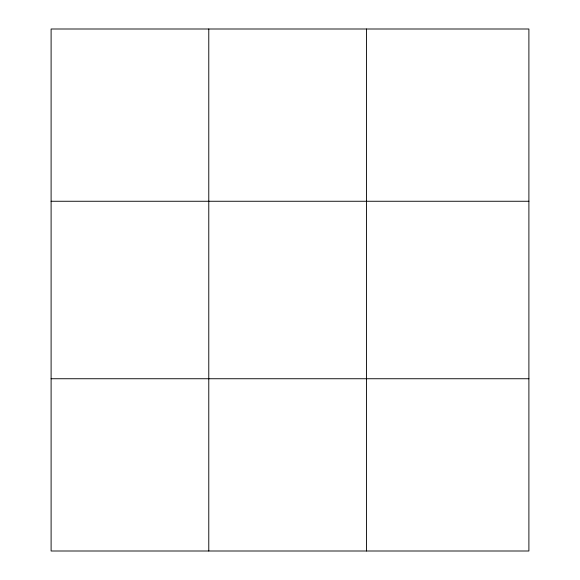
<?xml version="1.0" encoding="UTF-8"?>
<svg xmlns="http://www.w3.org/2000/svg" width="580" height="580" viewBox="0 0 580 580"><rect width="100%" height="100%" fill="white"/><g stroke="black" fill="none" stroke-linecap="round" stroke-linejoin="round"><path stroke-width="0.87" d="M208.778 551L208.778 29M366.444 551L366.444 29M528.895 201.26L528.895 29L51.105 29L51.105 551L528.895 551L528.895 201.26L51.105 201.26M51.105 378.74L528.895 378.74"/></g></svg>
